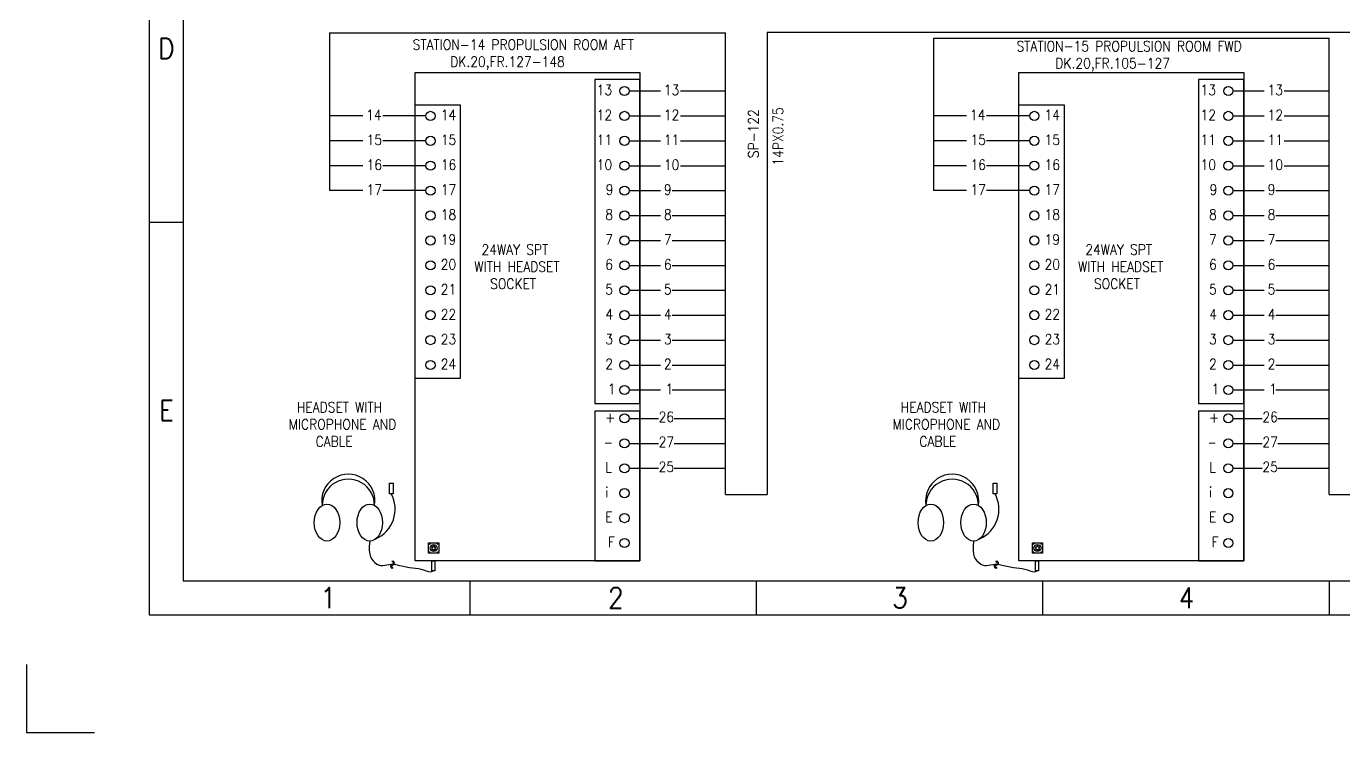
# Model space of a CAD drawing. Header units: inches. Extents: x 36 to 5114, y 9 to 306.
# Drawn here: x 3762.6 to 3955.8, y 9.1 to 112.6 of the extents above; entities that cross this region are included whole.
import ezdxf
from ezdxf.enums import TextEntityAlignment as Align

# ---------------------------------------------------------------- set-up
doc = ezdxf.new("R2010")
doc.units = ezdxf.units.IN
doc.header["$MEASUREMENT"] = 0
doc.layers.get('DEFPOINTS').update_dxf_attribs({"color": 251})
doc.layers.add('Border', color=6, linetype='Continuous')
doc.layers.add('TITLE', color=7, linetype='Continuous')
doc.layers.add('CON-050', color=3, linetype='Continuous', lineweight=50)
doc.styles.add('ROMANS', font='simplex.shx', dxfattribs={"width": 0.88})

# ---------------------------------------------------------------- blocks, each defined once
blk = doc.blocks.new('A3_BORDER')
at = {"linetype": 'Continuous'}
for p, q in [((5, 59.65), (0, 59.65)), ((173, 7.15), (173, 2.15))]:
    blk.add_line(p, q, dxfattribs=at)
at = {"layer": 'Border', "color": 7}
blk.add_lwpolyline([(0, 2.15), (384, 2.15), (384, 264.65), (0, 264.65)], close=True, dxfattribs=at)
at = {"layer": 'Border', "color": 6}
blk.add_lwpolyline([(5, 7.15), (379, 7.15), (379, 259.65), (5, 259.65)], close=True, dxfattribs=at)
at = {"layer": 'DEFPOINTS', "color": 5}
blk.add_lwpolyline([(-18, -5.1), (-18, -15.1), (-8, -15.1)], dxfattribs=at)
at = {"layer": 'TITLE', "color": 7}
for p, q in [((47, 7.15), (47, 2.25)), ((89, 7.15), (89, 2.25)), ((131, 7.15), (131, 2.25))]:
    blk.add_line(p, q, dxfattribs=at)
at = {"layer": 'TITLE', "color": 7, "style": 'ROMANS', "width": 0.88}
for s, p in [('D', (2.52, 85.14)), ('E', (2.52, 32.11))]:
    blk.add_text(s, height=3, dxfattribs=at).set_placement(p, align=Align.MIDDLE_CENTER)
for s, p in [('1', (25.15, 3.15)), ('2', (67.3, 3.15)), ('3', (108.96, 3.15)), ('4', (150.96, 3.15))]:
    blk.add_text(s, height=3, dxfattribs=at).set_placement(p)
blk = doc.blocks.new('*U40')
blk.add_circle((0, 0), 0.0728)
blk = doc.blocks.new('*U39')
at = {"color": 0, "linetype": 'ByBlock', "lineweight": -2}
for p, rotation in [((784.95, 158.66), 59.99999999999999), ((784.95, 158.39), 120), ((785.42, 158.66), 300.0000000000001), ((785.42, 158.39), 240), ((785.18, 158.25), 180)]:
    blk.add_blockref('*U40', p, dxfattribs=dict(at, rotation=rotation))
blk.add_blockref('*U40', (785.18, 158.8), dxfattribs=at)
blk = doc.blocks.new('*U46')
blk.add_circle((0, 0), 0.0728)
blk = doc.blocks.new('*U45')
at = {"color": 0, "linetype": 'ByBlock', "lineweight": -2}
for p, rotation in [((784.95, 158.66), 59.99999999999999), ((784.95, 158.39), 120), ((785.42, 158.66), 300.0000000000001), ((785.42, 158.39), 240), ((785.18, 158.25), 180)]:
    blk.add_blockref('*U46', p, dxfattribs=dict(at, rotation=rotation))
blk.add_blockref('*U46', (785.18, 158.8), dxfattribs=at)

msp = doc.modelspace()

# ---------------------------------------------------------------- linework, layer by layer
for p, q in [((3807.09, 111.64), (3807.09, 88.5)), ((3807.09, 111.64), (3865.11, 111.64)), ((3865.11, 43.96), (3865.11, 111.64)), ((4009.01, 111.68), (3871.25, 111.68)), ((3871.25, 111.68), (3871.25, 43.96)), ((3895.62, 110.86), (3895.62, 88.5)), ((3895.62, 110.86), (3953.64, 110.86)), ((3953.64, 43.96), (3953.64, 110.86)), ((3865.11, 43.96), (3871.25, 43.96)), ((3953.64, 43.96), (3959.86, 43.96))]:
    msp.add_line(p, q)
for points in [[(3819.62, 105.8), (3852.58, 105.8), (3852.58, 34.27), (3819.62, 34.27)], [(3852.58, 104.8), (3845.96, 104.8), (3845.96, 57.29), (3852.58, 57.29)], [(3908.15, 105.8), (3941.11, 105.8), (3941.11, 34.27), (3908.15, 34.27)], [(3941.11, 104.8), (3934.49, 104.8), (3934.49, 57.29), (3941.11, 57.29)], [(3819.62, 101.05), (3826.24, 101.05), (3826.24, 60.98), (3819.62, 60.98)], [(3908.15, 101.05), (3914.77, 101.05), (3914.77, 60.98), (3908.15, 60.98)], [(3852.58, 56.21), (3845.96, 56.21), (3845.96, 34.27), (3852.58, 34.27)], [(3941.11, 56.21), (3934.49, 56.21), (3934.49, 34.27), (3941.11, 34.27)], [(3815.85, 45.63), (3816.39, 45.63), (3816.39, 44.06), (3815.85, 44.06)], [(3904.38, 45.63), (3904.92, 45.63), (3904.92, 44.06), (3904.38, 44.06)], [(3821.59, 36.89), (3823.1, 36.89), (3823.1, 35.36), (3821.59, 35.36)], [(3910.12, 36.89), (3911.63, 36.89), (3911.63, 35.36), (3910.12, 35.36)], [(3822.05, 34.27), (3822.49, 34.27), (3822.49, 32.79), (3822.05, 32.79)], [(3910.58, 34.27), (3911.02, 34.27), (3911.02, 32.79), (3910.58, 32.79)]]:
    msp.add_lwpolyline(points, close=True)
for centre, radius in [((3850.32, 103.1), 0.671), ((3938.85, 103.1), 0.671), ((3821.88, 99.45), 0.671), ((3850.32, 99.45), 0.671), ((3910.41, 99.45), 0.671), ((3938.85, 99.45), 0.671), ((3821.88, 95.8), 0.671), ((3850.32, 95.8), 0.671), ((3910.41, 95.8), 0.671), ((3938.85, 95.8), 0.671), ((3821.88, 92.15), 0.671), ((3850.32, 92.15), 0.671), ((3910.41, 92.15), 0.671), ((3938.85, 92.15), 0.671), ((3821.88, 88.5), 0.671), ((3850.32, 88.5), 0.671), ((3910.41, 88.5), 0.671), ((3938.85, 88.5), 0.671), ((3821.88, 84.85), 0.671), ((3850.32, 84.85), 0.671), ((3910.41, 84.85), 0.671), ((3938.85, 84.85), 0.671), ((3821.88, 81.2), 0.671), ((3850.32, 81.2), 0.671), ((3910.41, 81.2), 0.671), ((3938.85, 81.2), 0.671), ((3821.88, 77.55), 0.671), ((3850.32, 77.55), 0.671), ((3910.41, 77.55), 0.671), ((3938.85, 77.55), 0.671), ((3821.88, 73.9), 0.671), ((3850.32, 73.9), 0.671), ((3910.41, 73.9), 0.671), ((3938.85, 73.9), 0.671), ((3821.88, 70.25), 0.671), ((3850.32, 70.25), 0.671), ((3910.41, 70.25), 0.671), ((3938.85, 70.25), 0.671), ((3821.88, 66.6), 0.671), ((3850.32, 66.6), 0.671), ((3910.41, 66.6), 0.671), ((3938.85, 66.6), 0.671), ((3821.88, 62.95), 0.671), ((3850.32, 62.95), 0.671), ((3910.41, 62.95), 0.671), ((3938.85, 62.95), 0.671), ((3850.32, 59.29), 0.671), ((3938.85, 59.29), 0.671), ((3850.32, 55.13), 0.671), ((3938.85, 55.13), 0.671), ((3850.32, 51.47), 0.671), ((3938.85, 51.47), 0.671), ((3850.32, 47.82), 0.671), ((3938.85, 47.82), 0.671), ((3850.32, 44.17), 0.671), ((3938.85, 44.17), 0.671), ((3850.32, 40.52), 0.671), ((3938.85, 40.52), 0.671), ((3821.71, 36.77), 0.12), ((3822.98, 36.77), 0.12), ((3850.32, 36.87), 0.671), ((3910.24, 36.77), 0.12), ((3911.51, 36.77), 0.12), ((3938.85, 36.87), 0.671), ((3821.71, 35.48), 0.12), ((3822.34, 36.13), 0.516), ((3822.98, 35.48), 0.12), ((3910.24, 35.48), 0.12), ((3910.87, 36.13), 0.516), ((3911.51, 35.48), 0.12)]:
    msp.add_circle(centre, radius)
for centre, radius, start, end in [((3809.83, 43.05), 3.9, 349.8171, 190.1829), ((3898.36, 43.05), 3.9, 349.8171, 190.1829), ((3809.83, 42.39), 3.84, 359.5798, 180.4202), ((3898.36, 42.39), 3.84, 359.5798, 180.4202), ((3811.95, 41.82), 4.74, 293.9795, 28.2344), ((3900.48, 41.82), 4.74, 293.9795, 28.2344)]:
    msp.add_arc(centre, radius, start, end)
for centre in [(3806.7, 39.86), (3812.97, 39.86), (3895.23, 39.86), (3901.5, 39.86)]:
    msp.add_ellipse(centre, major_axis=(0, 2.71), ratio=0.6875)
for points, knots in [([(3812.97, 37.15), (3812.69, 34.93), (3813.22, 34.32), (3814.62, 33.38), (3815.57, 33.77), (3816.41, 33.76)], [0, 0, 0, 0, 4.162872, 4.376917, 6.907654, 6.907654, 6.907654, 6.907654]), ([(3901.5, 37.15), (3901.22, 34.93), (3901.75, 34.32), (3903.15, 33.38), (3904.1, 33.77), (3904.94, 33.76)], [0, 0, 0, 0, 4.162872, 4.376917, 6.907654, 6.907654, 6.907654, 6.907654]), ([(3816.59, 33.75), (3816.85, 33.73), (3818.5, 33.19), (3820.5, 33.29), (3821.82, 32.49), (3822.27, 32.79)], [7.096761, 7.096761, 7.096761, 7.096761, 7.865668, 12.198871, 14.446895, 14.446895, 14.446895, 14.446895]), ([(3905.12, 33.75), (3905.38, 33.73), (3907.03, 33.19), (3909.03, 33.29), (3910.35, 32.49), (3910.8, 32.79)], [7.096761, 7.096761, 7.096761, 7.096761, 7.865668, 12.198871, 14.446895, 14.446895, 14.446895, 14.446895])]:
    msp.add_open_spline(points, degree=3, knots=knots)
for points in [[(3816.24, 33.16), (3816.04, 33.6), (3816.45, 33.79), (3816.23, 34.26)], [(3816.41, 33.14), (3816.21, 33.58), (3816.62, 33.77), (3816.4, 34.24)], [(3904.77, 33.16), (3904.57, 33.6), (3904.98, 33.79), (3904.76, 34.26)], [(3904.94, 33.14), (3904.74, 33.58), (3905.15, 33.77), (3904.93, 34.24)]]:
    msp.add_spline(points, degree=3)
at = {"layer": 'CON-050', "color": 0, "lineweight": 25, "ltscale": 0.1}
for p, q in [((3850.99, 103.1), (3855.59, 103.1)), ((3858.52, 103.1), (3865.11, 103.1)), ((3939.52, 103.1), (3944.12, 103.1)), ((3947.05, 103.1), (3953.64, 103.1)), ((3811.94, 99.45), (3807.09, 99.45)), ((3821.21, 99.45), (3814.88, 99.45)), ((3850.99, 99.45), (3855.59, 99.45)), ((3858.52, 99.45), (3865.11, 99.45)), ((3900.47, 99.45), (3895.62, 99.45)), ((3909.74, 99.45), (3903.41, 99.45)), ((3939.52, 99.45), (3944.12, 99.45)), ((3947.05, 99.45), (3953.64, 99.45)), ((3811.94, 95.8), (3807.09, 95.8)), ((3821.21, 95.8), (3814.88, 95.8)), ((3850.99, 95.8), (3855.59, 95.8)), ((3858.52, 95.8), (3865.11, 95.8)), ((3900.47, 95.8), (3895.62, 95.8)), ((3909.74, 95.8), (3903.41, 95.8)), ((3939.52, 95.8), (3944.12, 95.8)), ((3947.05, 95.8), (3953.64, 95.8)), ((3811.94, 92.15), (3807.09, 92.15)), ((3821.21, 92.15), (3814.88, 92.15)), ((3850.99, 92.15), (3855.59, 92.15)), ((3858.52, 92.15), (3865.11, 92.15)), ((3900.47, 92.15), (3895.62, 92.15)), ((3909.74, 92.15), (3903.41, 92.15)), ((3939.52, 92.15), (3944.12, 92.15)), ((3947.05, 92.15), (3953.64, 92.15)), ((3811.94, 88.5), (3807.09, 88.5)), ((3821.21, 88.5), (3814.88, 88.5)), ((3850.99, 88.5), (3855.59, 88.5)), ((3857.29, 88.5), (3865.11, 88.5)), ((3900.47, 88.5), (3895.62, 88.5)), ((3909.74, 88.5), (3903.41, 88.5)), ((3939.52, 88.5), (3944.12, 88.5)), ((3945.82, 88.5), (3953.64, 88.5)), ((3850.99, 84.85), (3855.59, 84.85)), ((3857.29, 84.85), (3865.11, 84.85)), ((3939.52, 84.85), (3944.12, 84.85)), ((3945.82, 84.85), (3953.64, 84.85)), ((3850.99, 81.2), (3855.59, 81.2)), ((3857.29, 81.2), (3865.11, 81.2)), ((3939.52, 81.2), (3944.12, 81.2)), ((3945.82, 81.2), (3953.64, 81.2)), ((3850.99, 77.55), (3855.59, 77.55)), ((3857.29, 77.55), (3865.11, 77.55)), ((3939.52, 77.55), (3944.12, 77.55)), ((3945.82, 77.55), (3953.64, 77.55)), ((3850.99, 73.9), (3855.59, 73.9)), ((3857.29, 73.9), (3865.11, 73.9)), ((3939.52, 73.9), (3944.12, 73.9)), ((3945.82, 73.9), (3953.64, 73.9)), ((3850.99, 70.25), (3855.59, 70.25)), ((3857.29, 70.25), (3865.11, 70.25)), ((3939.52, 70.25), (3944.12, 70.25)), ((3945.82, 70.25), (3953.64, 70.25)), ((3850.99, 66.6), (3855.59, 66.6)), ((3857.29, 66.6), (3865.11, 66.6)), ((3939.52, 66.6), (3944.12, 66.6)), ((3945.82, 66.6), (3953.64, 66.6)), ((3850.99, 62.95), (3855.59, 62.95)), ((3857.29, 62.95), (3865.11, 62.95)), ((3939.52, 62.95), (3944.12, 62.95)), ((3945.82, 62.95), (3953.64, 62.95)), ((3850.99, 59.29), (3855.59, 59.29)), ((3857.29, 59.29), (3865.11, 59.29)), ((3939.52, 59.29), (3944.12, 59.29)), ((3945.82, 59.29), (3953.64, 59.29)), ((3850.99, 55.13), (3855.28, 55.13)), ((3857.59, 55.13), (3865.11, 55.13)), ((3939.52, 55.13), (3943.81, 55.13)), ((3946.12, 55.13), (3953.64, 55.13)), ((3850.99, 51.47), (3855.28, 51.47)), ((3857.59, 51.47), (3865.11, 51.47)), ((3939.52, 51.47), (3943.81, 51.47)), ((3946.12, 51.47), (3953.64, 51.47)), ((3850.99, 47.82), (3855.28, 47.82)), ((3857.59, 47.82), (3865.11, 47.82)), ((3939.52, 47.82), (3943.81, 47.82)), ((3946.12, 47.82), (3953.64, 47.82))]:
    msp.add_line(p, q, dxfattribs=at)

# ---------------------------------------------------------------- block references
at = {"linetype": 'Continuous'}
msp.add_blockref('A3_BORDER', (3780.62, 24.19), dxfattribs=at)
for name, p in [('*U45', (3037.16, -122.4)), ('*U39', (3125.69, -122.4))]:
    msp.add_blockref(name, p)

# ---------------------------------------------------------------- texts
at = {"layer": 'CON-050', "color": 0, "lineweight": 25, "char_height": 1.5, "attachment_point": 1, "style": 'ROMANS'}
for s, width, insert in [('{\\Fromans|c0; STATION-14 PROPULSION ROOM AFT\\P{\\W6.22785; }DK.20,FR.127-148}', 36.9121, (3818.36, 110.64)), ('{\\Fromans|c0; STATION-15 PROPULSION ROOM FWD\\P{\\W6.41642; }DK.20,FR.105-127}', 37.4779, (3906.89, 110.41)), ('{\\Fromans|c0;13}', 2.3407, (3846.25, 104)), ('{\\Fromans|c0;13}', 1.0836, (3856.09, 104)), ('{\\Fromans|c0;13}', 2.3407, (3934.78, 104)), ('{\\Fromans|c0;13}', 1.0836, (3944.62, 104)), ('{\\Fromans|c0;14}', 1.0836, (3812.44, 100.35)), ('{\\Fromans|c0;14}', 2.3407, (3823.38, 100.35)), ('{\\Fromans|c0;12}', 2.3407, (3846.25, 100.35)), ('{\\Fromans|c0;12}', 1.0836, (3856.09, 100.35)), ('{\\Fromans|c0;14}', 1.0836, (3900.97, 100.35)), ('{\\Fromans|c0;14}', 2.3407, (3911.91, 100.35)), ('{\\Fromans|c0;12}', 2.3407, (3934.78, 100.35)), ('{\\Fromans|c0;12}', 1.0836, (3944.62, 100.35)), ('{\\Fromans|c0;15}', 1.5, (3812.51, 96.7)), ('{\\Fromans|c0;15}', 2.3407, (3823.38, 96.7)), ('{\\Fromans|c0;11}', 2.3407, (3846.25, 96.7)), ('{\\Fromans|c0;11}', 1.0836, (3856.09, 96.7)), ('{\\Fromans|c0;15}', 1.5, (3901.04, 96.7)), ('{\\Fromans|c0;15}', 2.3407, (3911.91, 96.7)), ('{\\Fromans|c0;11}', 2.3407, (3934.78, 96.7)), ('{\\Fromans|c0;11}', 1.0836, (3944.62, 96.7)), ('{\\Fromans|c0;16}', 1.5, (3812.51, 93.05)), ('{\\Fromans|c0;16}', 2.3407, (3823.38, 93.05)), ('{\\Fromans|c0;10}', 2.3407, (3846.25, 93.05)), ('{\\Fromans|c0;10}', 1.0836, (3856.09, 93.05)), ('{\\Fromans|c0;16}', 1.5, (3901.04, 93.05)), ('{\\Fromans|c0;16}', 2.3407, (3911.91, 93.05)), ('{\\Fromans|c0;10}', 2.3407, (3934.78, 93.05)), ('{\\Fromans|c0;10}', 1.0836, (3944.62, 93.05)), ('{\\Fromans|c0;17}', 1.5, (3812.51, 89.4)), ('{\\Fromans|c0;17}', 2.3407, (3823.38, 89.4)), ('{\\Fromans|c0;9}', 1.0207, (3847.57, 89.4)), ('{\\Fromans|c0;9}', 1.0836, (3856.09, 89.4)), ('{\\Fromans|c0;17}', 1.5, (3901.04, 89.4)), ('{\\Fromans|c0;17}', 2.3407, (3911.91, 89.4)), ('{\\Fromans|c0;9}', 1.0207, (3936.1, 89.4)), ('{\\Fromans|c0;9}', 1.0836, (3944.62, 89.4)), ('{\\Fromans|c0;18}', 2.3407, (3823.38, 85.74)), ('{\\Fromans|c0;8}', 1.0836, (3847.5, 85.74)), ('{\\Fromans|c0;8}', 1.0836, (3856.09, 85.74)), ('{\\Fromans|c0;18}', 2.3407, (3911.91, 85.74)), ('{\\Fromans|c0;8}', 1.0836, (3936.03, 85.74)), ('{\\Fromans|c0;8}', 1.0836, (3944.62, 85.74)), ('{\\Fromans|c0;19}', 2.3407, (3823.38, 82.09)), ('{\\Fromans|c0;7}', 1.0836, (3847.5, 82.09)), ('{\\Fromans|c0;7}', 1.0836, (3856.09, 82.09)), ('{\\Fromans|c0;19}', 2.3407, (3911.91, 82.09)), ('{\\Fromans|c0;7}', 1.0836, (3936.03, 82.09)), ('{\\Fromans|c0;7}', 1.0836, (3944.62, 82.09)), ('{\\Fromans|c0;\\W2.6467; \\W0.88;24WAY SPT\\P{\\W1.62; }WITH HEADSET \\P{\\W3.88285; }SOCKET}', 18.8771, (3826.63, 80.61)), ('{\\Fromans|c0;\\W2.6467; \\W0.88;24WAY SPT\\P{\\W1.62; }WITH HEADSET \\P{\\W3.88285; }SOCKET}', 18.8771, (3915.16, 80.61)), ('{\\Fromans|c0;20}', 2.3407, (3823.38, 78.44)), ('{\\Fromans|c0;6}', 1.0836, (3847.5, 78.44)), ('{\\Fromans|c0;6}', 1.0836, (3856.09, 78.44)), ('{\\Fromans|c0;20}', 2.3407, (3911.91, 78.44)), ('{\\Fromans|c0;6}', 1.0836, (3936.03, 78.44)), ('{\\Fromans|c0;6}', 1.0836, (3944.62, 78.44)), ('{\\Fromans|c0;21}', 2.3407, (3823.38, 74.79)), ('{\\Fromans|c0;5}', 1.0836, (3847.5, 74.79)), ('{\\Fromans|c0;5}', 1.0836, (3856.09, 74.79)), ('{\\Fromans|c0;21}', 2.3407, (3911.91, 74.79)), ('{\\Fromans|c0;5}', 1.0836, (3936.03, 74.79)), ('{\\Fromans|c0;5}', 1.0836, (3944.62, 74.79)), ('{\\Fromans|c0;22}', 2.3407, (3823.38, 71.14)), ('{\\Fromans|c0;4}', 1.1464, (3847.52, 71.14)), ('{\\Fromans|c0;4}', 1.0836, (3856.09, 71.14)), ('{\\Fromans|c0;22}', 2.3407, (3911.91, 71.14)), ('{\\Fromans|c0;4}', 1.1464, (3936.05, 71.14)), ('{\\Fromans|c0;4}', 1.0836, (3944.62, 71.14)), ('{\\Fromans|c0;23}', 2.3407, (3823.38, 67.49)), ('{\\Fromans|c0;3}', 1.0836, (3847.5, 67.49)), ('{\\Fromans|c0;3}', 1.0836, (3856.09, 67.49)), ('{\\Fromans|c0;23}', 2.3407, (3911.91, 67.49)), ('{\\Fromans|c0;3}', 1.0836, (3936.03, 67.49)), ('{\\Fromans|c0;3}', 1.0836, (3944.62, 67.49)), ('{\\Fromans|c0;24}', 2.3407, (3823.38, 63.84)), ('{\\Fromans|c0;2}', 1.0836, (3847.5, 63.84)), ('{\\Fromans|c0;2}', 1.0836, (3856.09, 63.84)), ('{\\Fromans|c0;24}', 2.3407, (3911.91, 63.84)), ('{\\Fromans|c0;2}', 1.0836, (3936.03, 63.84)), ('{\\Fromans|c0;2}', 1.0836, (3944.62, 63.84)), ('{\\Fromans|c0;1}', 0.7064, (3847.88, 60.19)), ('{\\Fromans|c0;1}', 0.7064, (3856.33, 60.19)), ('{\\Fromans|c0;1}', 0.7064, (3936.41, 60.19)), ('{\\Fromans|c0;1}', 0.7064, (3944.86, 60.19)), ('{\\Fromans|c0;\\W1.641; \\W0.88;HEADSET WITH\\P{\\W0.404761; }MICROPHONE AND \\P{\\W4.3019; }CABLE}', 18.6257, (3800.6, 57.51)), ('{\\Fromans|c0;26}', 1.9636, (3855.32, 56.09)), ('{\\Fromans|c0;\\W1.641; \\W0.88;HEADSET WITH\\P{\\W0.404761; }MICROPHONE AND \\P{\\W4.3019; }CABLE}', 18.6257, (3889.13, 57.51)), ('{\\Fromans|c0;26}', 1.9636, (3943.85, 56.09)), ('{\\Fromans|c0;+}', 1.3979, (3847.5, 56.02)), ('{\\Fromans|c0;+}', 1.3979, (3936.03, 56.02)), ('{\\Fromans|c0;27}', 1.9636, (3855.32, 52.43)), ('{\\Fromans|c0;27}', 1.9636, (3943.85, 52.43)), ('{\\Fromans|c0; _}', 1.3979, (3847.5, 53.13)), ('{\\Fromans|c0; _}', 1.3979, (3936.03, 53.13)), ('{\\Fromans|c0;L}', 1.1464, (3847.52, 48.72)), ('{\\Fromans|c0;25}', 1.9636, (3855.32, 48.78)), ('{\\Fromans|c0;L}', 1.1464, (3936.05, 48.72)), ('{\\Fromans|c0;25}', 1.9636, (3943.85, 48.78)), ('{\\Fromans|c0;i}', 0.3293, (3847.5, 45.07)), ('{\\Fromans|c0;i}', 0.3293, (3936.03, 45.07)), ('{\\Fromans|c0;E}', 1.5, (3847.5, 41.42)), ('{\\Fromans|c0;E}', 1.5, (3936.03, 41.42)), ('{\\Fromans|c0;F}', 0.7064, (3847.88, 37.77)), ('{\\Fromans|c0;F}', 0.7064, (3936.41, 37.77))]:
    msp.add_mtext_dynamic_manual_height_columns(s, width=width, gutter_width=437.5, heights=[0], dxfattribs=dict(at, insert=insert))
at = {"layer": 'CON-050', "color": 0, "lineweight": 25, "char_height": 1.5, "attachment_point": 1, "rotation": 90, "style": 'ROMANS'}
for s, width, insert in [('14PX0.75', 11.8371, (3872.08, 92.17)), ('SP-122', 9.8257, (3868.47, 93.25))]:
    msp.add_mtext_dynamic_manual_height_columns(s, width=width, gutter_width=437.5, heights=[0], dxfattribs=dict(at, insert=insert))

doc.saveas('drawing.dxf')
